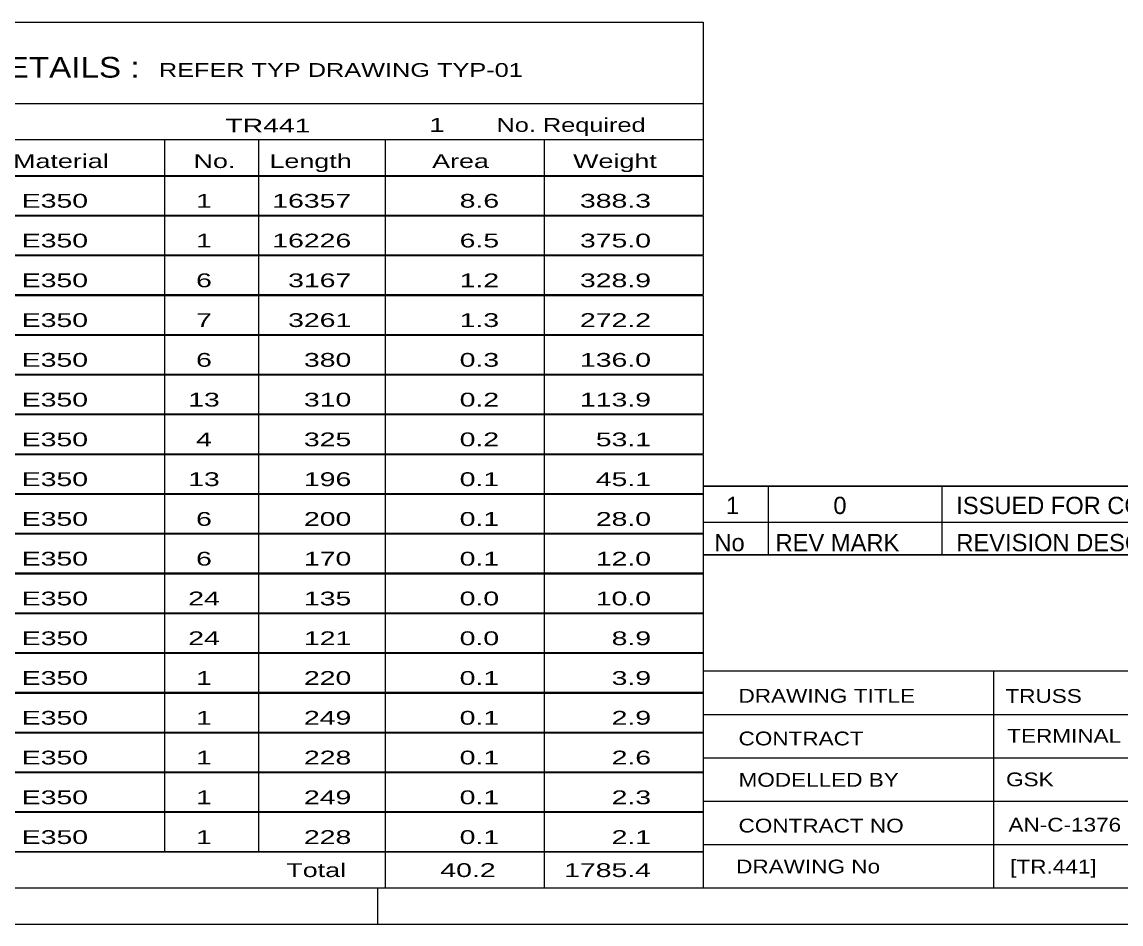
# Model space of a CAD drawing. Header units: millimetres. Extents: x -91 to 750, y -418 to 176.
# Drawn here: x 490.4 to 642.4, y -417.9 to -293.2 of the extents above; entities that cross this region are included whole.
import ezdxf

# ---------------------------------------------------------------- set-up
doc = ezdxf.new("R2010")
doc.units = ezdxf.units.MM
doc.styles.add('Arial Narrow', font='ARIALN.TTF', dxfattribs={"height": 0.2})

# ---------------------------------------------------------------- blocks, each defined once
blk = doc.blocks.new('Unknown-814185736-9389')
at = {"color": 7, "linetype": 'Continuous'}
for p, q in [((584.66, -366.89), (744.66, -366.89)), ((584.66, -366.9), (584.66, -412.95)), ((584.66, -382.95), (744.66, -382.95)), ((624.8, -382.95), (624.8, -412.95)), ((584.66, -388.95), (744.66, -388.95)), ((584.66, -394.95), (744.66, -394.95)), ((584.66, -400.95), (744.66, -400.95)), ((584.66, -406.95), (726.66, -406.95)), ((584.66, -412.95), (744.66, -412.95))]:
    blk.add_line(p, q, dxfattribs=at)
at = {"color": 7, "style": 'Arial Narrow', "width": 1.425378}
for s, height, p in [('DRAWING TITLE', 1.9089, (589.54, -387.34)), ('TRUSS', 1.909, (626.46, -387.36)), ('CONTRACT', 1.909, (589.54, -393.24)), ('TERMINAL BUILDING', 1.9089, (626.71, -392.87)), ('MODELLED BY', 1.9089, (589.54, -398.96)), ('GSK', 1.909, (626.54, -398.9)), ('CONTRACT NO', 1.9089, (589.54, -405.29)), ('AN-C-1376', 1.909, (626.88, -405.17)), ('DRAWING No', 1.909, (589.21, -410.95)), ('[TR.441]', 1.909, (627.12, -410.96))]:
    blk.add_text(s, height=height, dxfattribs=at).set_placement(p)
blk = doc.blocks.new('Unknown-814185736-1133')
at = {"color": 5, "linetype": 'Continuous'}
for p, q in [((-86.34, -412.95), (744.66, -412.95)), ((539.66, -417.95), (539.66, -412.95)), ((-91.34, -417.95), (749.66, -417.95))]:
    blk.add_line(p, q, dxfattribs=at)
blk = doc.blocks.new('Unknown-814185736-9390')
at = {"color": 7, "linetype": 'Continuous'}
for p, q in [((424.66, -293.2), (584.66, -293.2)), ((584.66, -293.2), (584.66, -304.45)), ((424.66, -304.45), (584.66, -304.45)), ((584.66, -304.45), (584.66, -309.45)), ((424.66, -309.45), (584.66, -309.45)), ((510.16, -309.45), (510.16, -314.45)), ((523.16, -309.45), (523.16, -314.45)), ((540.66, -309.45), (540.66, -314.45)), ((562.66, -309.45), (562.66, -314.45)), ((584.66, -309.45), (584.66, -314.45)), ((424.66, -314.45), (584.66, -314.45)), ((424.66, -314.5), (584.66, -314.5)), ((510.16, -314.45), (510.16, -319.95)), ((523.16, -314.45), (523.16, -319.95)), ((540.66, -314.45), (540.66, -319.95)), ((562.66, -314.45), (562.66, -319.95)), ((584.66, -314.5), (584.66, -319.9)), ((424.66, -319.9), (584.66, -319.9)), ((424.66, -320), (584.66, -320)), ((510.16, -319.95), (510.16, -325.45)), ((523.16, -319.95), (523.16, -325.45)), ((540.66, -319.95), (540.66, -325.45)), ((562.66, -319.95), (562.66, -325.45)), ((584.66, -320), (584.66, -325.4)), ((424.66, -325.4), (584.66, -325.4)), ((424.66, -325.5), (584.66, -325.5)), ((510.16, -325.45), (510.16, -330.95)), ((523.16, -325.45), (523.16, -330.95)), ((540.66, -325.45), (540.66, -330.95)), ((562.66, -325.45), (562.66, -330.95)), ((584.66, -325.5), (584.66, -330.9)), ((424.66, -330.9), (584.66, -330.9)), ((424.66, -331), (584.66, -331)), ((510.16, -330.95), (510.16, -336.45)), ((523.16, -330.95), (523.16, -336.45)), ((540.66, -330.95), (540.66, -336.45)), ((562.66, -330.95), (562.66, -336.45)), ((584.66, -331), (584.66, -336.4)), ((424.66, -336.4), (584.66, -336.4)), ((424.66, -336.5), (584.66, -336.5)), ((510.16, -336.45), (510.16, -341.95)), ((523.16, -336.45), (523.16, -341.95)), ((540.66, -336.45), (540.66, -341.95)), ((562.66, -336.45), (562.66, -341.95)), ((584.66, -336.5), (584.66, -341.9)), ((424.66, -341.9), (584.66, -341.9)), ((424.66, -342), (584.66, -342)), ((510.16, -341.95), (510.16, -347.45)), ((523.16, -341.95), (523.16, -347.45)), ((540.66, -341.95), (540.66, -347.45)), ((562.66, -341.95), (562.66, -347.45)), ((584.66, -342), (584.66, -347.4)), ((424.66, -347.4), (584.66, -347.4)), ((424.66, -347.5), (584.66, -347.5)), ((510.16, -347.45), (510.16, -352.95)), ((523.16, -347.45), (523.16, -352.95)), ((540.66, -347.45), (540.66, -352.95)), ((562.66, -347.45), (562.66, -352.95)), ((584.66, -347.5), (584.66, -352.9)), ((424.66, -352.9), (584.66, -352.9)), ((424.66, -353), (584.66, -353)), ((510.16, -352.95), (510.16, -358.45)), ((523.16, -352.95), (523.16, -358.45)), ((540.66, -352.95), (540.66, -358.45)), ((562.66, -352.95), (562.66, -358.45)), ((584.66, -353), (584.66, -358.4)), ((424.66, -358.4), (584.66, -358.4)), ((424.66, -358.5), (584.66, -358.5)), ((510.16, -358.45), (510.16, -363.95)), ((523.16, -358.45), (523.16, -363.95)), ((540.66, -358.45), (540.66, -363.95)), ((562.66, -358.45), (562.66, -363.95)), ((584.66, -358.5), (584.66, -363.9)), ((424.66, -363.9), (584.66, -363.9)), ((424.66, -364), (584.66, -364)), ((510.16, -363.95), (510.16, -369.45)), ((523.16, -363.95), (523.16, -369.45)), ((540.66, -363.95), (540.66, -369.45)), ((562.66, -363.95), (562.66, -369.45)), ((584.66, -364), (584.66, -369.4)), ((424.66, -369.4), (584.66, -369.4)), ((424.66, -369.5), (584.66, -369.5)), ((510.16, -369.45), (510.16, -374.95)), ((523.16, -369.45), (523.16, -374.95)), ((540.66, -369.45), (540.66, -374.95)), ((562.66, -369.45), (562.66, -374.95)), ((584.66, -369.5), (584.66, -374.9)), ((424.66, -374.9), (584.66, -374.9)), ((424.66, -375), (584.66, -375)), ((510.16, -374.95), (510.16, -380.45)), ((523.16, -374.95), (523.16, -380.45)), ((540.66, -374.95), (540.66, -380.45)), ((562.66, -374.95), (562.66, -380.45)), ((584.66, -375), (584.66, -380.4)), ((424.66, -380.4), (584.66, -380.4)), ((424.66, -380.5), (584.66, -380.5)), ((510.16, -380.45), (510.16, -385.95)), ((523.16, -380.45), (523.16, -385.95)), ((540.66, -380.45), (540.66, -385.95)), ((562.66, -380.45), (562.66, -385.95)), ((584.66, -380.5), (584.66, -385.9)), ((424.66, -385.9), (584.66, -385.9)), ((424.66, -386), (584.66, -386)), ((510.16, -385.95), (510.16, -391.45)), ((523.16, -385.95), (523.16, -391.45)), ((540.66, -385.95), (540.66, -391.45)), ((562.66, -385.95), (562.66, -391.45)), ((584.66, -386), (584.66, -391.4)), ((424.66, -391.4), (584.66, -391.4)), ((424.66, -391.5), (584.66, -391.5)), ((510.16, -391.45), (510.16, -396.95)), ((523.16, -391.45), (523.16, -396.95)), ((540.66, -391.45), (540.66, -396.95)), ((562.66, -391.45), (562.66, -396.95)), ((584.66, -391.5), (584.66, -396.9)), ((424.66, -396.9), (584.66, -396.9)), ((424.66, -397), (584.66, -397)), ((510.16, -396.95), (510.16, -402.45)), ((523.16, -396.95), (523.16, -402.45)), ((540.66, -396.95), (540.66, -402.45)), ((562.66, -396.95), (562.66, -402.45)), ((584.66, -397), (584.66, -402.4)), ((424.66, -402.4), (584.66, -402.4)), ((424.66, -402.5), (584.66, -402.5)), ((510.16, -402.45), (510.16, -407.95)), ((523.16, -402.45), (523.16, -407.95)), ((540.66, -402.45), (540.66, -407.95)), ((562.66, -402.45), (562.66, -407.95)), ((584.66, -402.5), (584.66, -407.9)), ((424.66, -407.9), (584.66, -407.9)), ((424.66, -407.95), (584.66, -407.95)), ((540.66, -407.95), (540.66, -412.95)), ((562.66, -407.95), (562.66, -412.95)), ((584.66, -407.95), (584.66, -412.95)), ((424.66, -412.95), (584.66, -412.95))]:
    blk.add_line(p, q, dxfattribs=at)
at = {"color": 7, "style": 'Arial Narrow'}
for s, height, width, p in [('GENERAL NOTES & WELD DETAILS :', 2.8633, 1.4, (425.81, -300.89)), ('REFER TYP DRAWING TYP-01', 1.9089, 1.6, (509.36, -300.79)), ('TR441', 1.909, 1.794707, (518.56, -308.48)), ('1', 1.91, 1.794707, (546.74, -308.39)), ('No. Required', 1.9089, 1.6, (556.07, -308.39)), ('Material', 1.909, 1.7, (489.2, -313.39)), ('No.', 1.909, 1.7, (514.16, -313.39)), ('Length', 1.909, 1.7, (524.66, -313.39)), ('Area', 1.909, 1.7, (547.16, -313.39)), ('Weight', 1.909, 1.7, (566.66, -313.39))]:
    blk.add_text(s, height=height, dxfattribs=dict(at, width=width)).set_placement(p)
at = {"color": 7, "linetype": 'Continuous', "style": 'Arial Narrow'}
for s, height, width, p in [('E350', 1.909, 1.794707, (490.4, -318.88)), ('1', 1.91, 1.794707, (514.51, -318.88)), ('16357', 1.909, 1.794707, (525.05, -318.88)), ('8.6', 1.909, 1.794707, (550.97, -318.88)), ('388.3', 1.909, 1.794707, (567.61, -318.88)), ('E350', 1.909, 1.794707, (490.4, -324.38)), ('1', 1.91, 1.794707, (514.51, -324.38)), ('16226', 1.909, 1.794707, (525.05, -324.38)), ('6.5', 1.909, 1.794707, (550.97, -324.38)), ('375.0', 1.909, 1.794707, (567.61, -324.38)), ('E350', 1.909, 1.794707, (490.4, -329.88)), ('6', 1.91, 1.794707, (514.51, -329.88)), ('3167', 1.909, 1.794707, (527.24, -329.88)), ('1.2', 1.909, 1.794707, (550.97, -329.88)), ('328.9', 1.909, 1.794707, (567.61, -329.88)), ('E350', 1.909, 1.794707, (490.4, -335.38)), ('7', 1.91, 1.794707, (514.51, -335.38)), ('3261', 1.909, 1.794707, (527.24, -335.38)), ('1.3', 1.909, 1.794707, (550.97, -335.38)), ('272.2', 1.909, 1.794707, (567.61, -335.38)), ('E350', 1.909, 1.794707, (490.4, -340.88)), ('6', 1.91, 1.794707, (514.51, -340.88)), ('380', 1.909, 1.794707, (529.43, -340.88)), ('0.3', 1.909, 1.794707, (550.97, -340.88)), ('136.0', 1.909, 1.794707, (567.61, -340.88)), ('E350', 1.909, 1.794707, (490.4, -346.38)), ('13', 1.909, 1.794707, (513.42, -346.38)), ('310', 1.909, 1.794707, (529.43, -346.38)), ('0.2', 1.909, 1.794707, (550.97, -346.38)), ('113.9', 1.909, 1.794707, (567.61, -346.38)), ('E350', 1.909, 1.794707, (490.4, -351.88)), ('4', 1.91, 1.794707, (514.51, -351.88)), ('325', 1.909, 1.794707, (529.43, -351.88)), ('0.2', 1.909, 1.794707, (550.97, -351.88)), ('53.1', 1.909, 1.794707, (569.8, -351.88)), ('E350', 1.909, 1.794707, (490.4, -357.38)), ('13', 1.909, 1.794707, (513.42, -357.38)), ('196', 1.909, 1.794707, (529.43, -357.38)), ('0.1', 1.909, 1.794707, (550.97, -357.38)), ('45.1', 1.909, 1.794707, (569.8, -357.38)), ('E350', 1.909, 1.794707, (490.4, -362.88)), ('6', 1.91, 1.794707, (514.51, -362.88)), ('200', 1.909, 1.794707, (529.43, -362.88)), ('0.1', 1.909, 1.794707, (550.97, -362.88)), ('28.0', 1.909, 1.794707, (569.8, -362.88)), ('E350', 1.909, 1.794707, (490.4, -368.38)), ('6', 1.91, 1.794707, (514.51, -368.38)), ('170', 1.909, 1.794707, (529.43, -368.38)), ('0.1', 1.909, 1.794707, (550.97, -368.38)), ('12.0', 1.909, 1.794707, (569.8, -368.38)), ('E350', 1.909, 1.794707, (490.4, -373.88)), ('24', 1.909, 1.794707, (513.42, -373.88)), ('135', 1.909, 1.794707, (529.43, -373.88)), ('0.0', 1.909, 1.794707, (550.97, -373.88)), ('10.0', 1.909, 1.794707, (569.8, -373.88)), ('E350', 1.909, 1.794707, (490.4, -379.38)), ('24', 1.909, 1.794707, (513.42, -379.38)), ('121', 1.909, 1.794707, (529.43, -379.38)), ('0.0', 1.909, 1.794707, (550.97, -379.38)), ('8.9', 1.909, 1.794707, (571.99, -379.38)), ('E350', 1.909, 1.794707, (490.4, -384.88)), ('1', 1.91, 1.794707, (514.51, -384.88)), ('220', 1.909, 1.794707, (529.43, -384.88)), ('0.1', 1.909, 1.794707, (550.97, -384.88)), ('3.9', 1.909, 1.794707, (571.99, -384.88)), ('E350', 1.909, 1.794707, (490.4, -390.38)), ('1', 1.91, 1.794707, (514.51, -390.38)), ('249', 1.909, 1.794707, (529.43, -390.38)), ('0.1', 1.909, 1.794707, (550.97, -390.38)), ('2.9', 1.909, 1.794707, (571.99, -390.38)), ('E350', 1.909, 1.794707, (490.4, -395.88)), ('1', 1.91, 1.794707, (514.51, -395.88)), ('228', 1.909, 1.794707, (529.43, -395.88)), ('0.1', 1.909, 1.794707, (550.97, -395.88)), ('2.6', 1.909, 1.794707, (571.99, -395.88)), ('E350', 1.909, 1.794707, (490.4, -401.38)), ('1', 1.91, 1.794707, (514.51, -401.38)), ('249', 1.909, 1.794707, (529.43, -401.38)), ('0.1', 1.909, 1.794707, (550.97, -401.38)), ('2.3', 1.909, 1.794707, (571.99, -401.38)), ('E350', 1.909, 1.794707, (490.4, -406.88)), ('1', 1.91, 1.794707, (514.51, -406.88)), ('228', 1.909, 1.794707, (529.43, -406.88)), ('0.1', 1.909, 1.794707, (550.97, -406.88)), ('2.1', 1.909, 1.794707, (571.99, -406.88)), ('Total', 1.909, 1.7, (526.99, -411.45)), ('40.2', 1.909, 1.794707, (548.3, -411.45)), ('1785.4', 1.909, 1.794707, (565.42, -411.45))]:
    blk.add_text(s, height=height, dxfattribs=dict(at, width=width)).set_placement(p)
blk = doc.blocks.new('Unknown-814185736-9392')
at = {"color": 7, "linetype": 'Continuous'}
for p, q in [((584.66, -357.39), (744.66, -357.39)), ((744.66, -357.39), (584.66, -357.39)), ((584.66, -357.39), (584.66, -362.39)), ((593.66, -357.39), (593.66, -362.39)), ((617.66, -357.39), (617.66, -362.39)), ((584.66, -362.39), (744.66, -362.39)), ((584.66, -362.39), (584.66, -366.89)), ((584.66, -362.39), (744.66, -362.39)), ((593.66, -362.39), (593.66, -366.89)), ((617.66, -362.39), (617.66, -366.89)), ((744.66, -366.89), (584.66, -366.89))]:
    blk.add_line(p, q, dxfattribs=at)
at = {"color": 7, "linetype": 'Continuous', "style": 'Arial Narrow'}
for s, height, width, p in [('1', 2.39, 1.196471, (587.81, -361.25)), ('0', 2.39, 1.196471, (602.66, -361.25)), ('ISSUED FOR CONSTRUCTION', 2.3861, 1.196471, (619.66, -361.25)), ('No', 2.386, 1.2, (586.2, -366.39)), ('REV MARK', 2.386, 1.2, (594.66, -366.39)), ('REVISION DESCRIPTION', 2.3861, 1.2, (619.66, -366.39))]:
    blk.add_text(s, height=height, dxfattribs=dict(at, width=width)).set_placement(p)

msp = doc.modelspace()

# ---------------------------------------------------------------- block references
for name in ['Unknown-814185736-1133', 'Unknown-814185736-9390', 'Unknown-814185736-9392', 'Unknown-814185736-9389']:
    msp.add_blockref(name, (0, 0))

doc.saveas('drawing.dxf')
